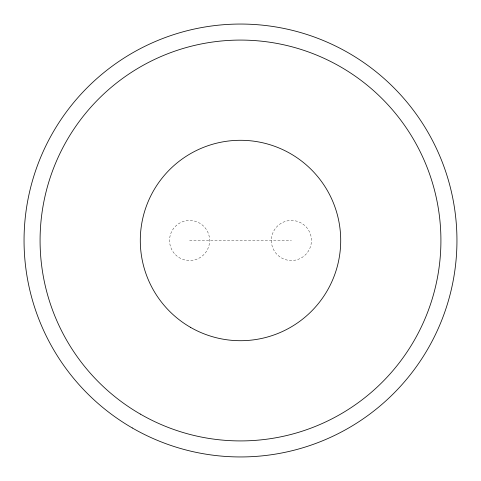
<?xml version="1.0" encoding="UTF-8"?>
<svg xmlns="http://www.w3.org/2000/svg" width="481" height="481" viewBox="0 0 481 481"><rect width="100%" height="100%" fill="white"/><g stroke="black" fill="none" stroke-linecap="round" stroke-linejoin="round"><path stroke-width="0.36" stroke-dasharray="2.4 1.8" d="M189.592 240.5L291.408 240.5M281.385 257.858A20.04 20.04 0 0 0 311.447 240.5A20.04 20.04 0 0 0 281.385 223.142A20.04 20.04 0 0 0 281.385 257.858M175.463 254.714A20.04 20.04 0 0 0 208.97 245.635A20.04 20.04 0 0 0 184.349 221.158A20.04 20.04 0 0 0 175.463 254.714"/><path stroke-width="0.72" d="M132.275 427.952A216.45 216.45 0 0 0 456.95 240.5A216.45 216.45 0 0 0 132.275 53.048A216.45 216.45 0 0 0 132.275 427.952M140.29 414.069A200.415 200.415 0 0 0 440.915 240.5A200.415 200.415 0 0 0 140.29 66.931A200.415 200.415 0 0 0 140.29 414.069M190.398 327.284A100.21 100.21 0 0 0 340.71 240.5A100.21 100.21 0 0 0 190.398 153.716A100.21 100.21 0 0 0 190.398 327.284"/></g></svg>
